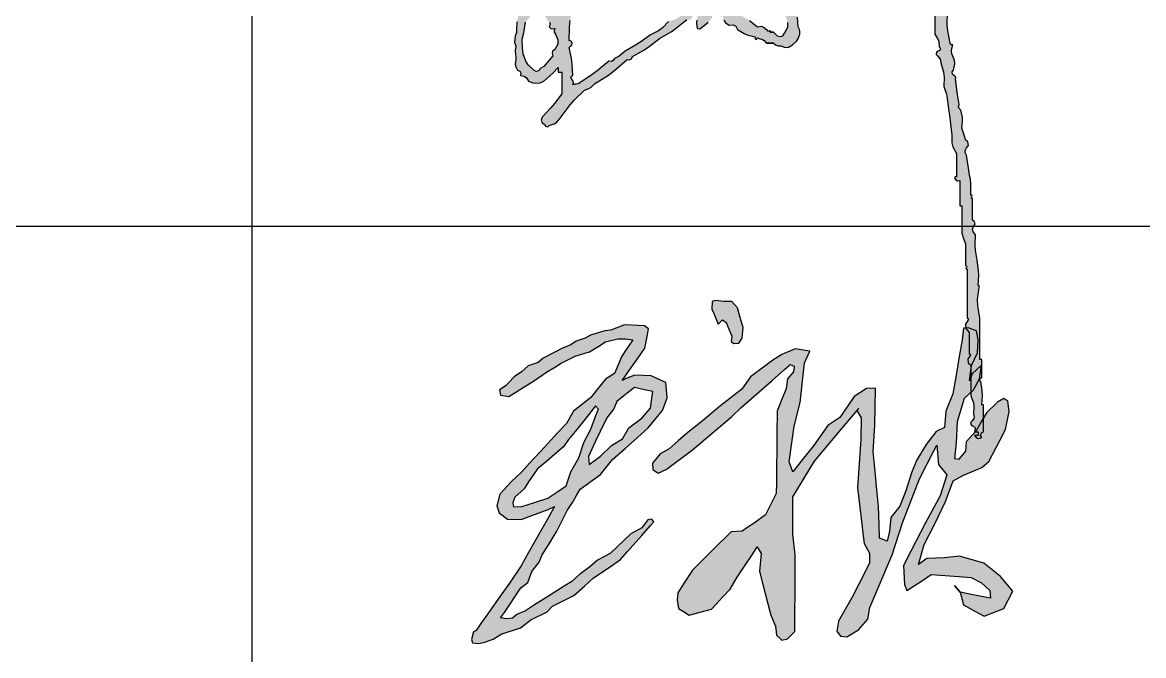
# Model space of a CAD drawing. Extents: x -522490 to 417652, y 450811 to 1108047.
# Drawn here: x 386290 to 387259, y 480196 to 480743 of the extents above; entities that cross this region are included whole.
import ezdxf

# ---------------------------------------------------------------- set-up
doc = ezdxf.new("R2010")
doc.units = 0
doc.header["$LTSCALE"] = 1000
doc.header["$MEASUREMENT"] = 0
doc.layers.add('PUB_TITLE', color=4, linetype='Continuous')

# ---------------------------------------------------------------- blocks, each defined once
blk = doc.blocks.new('A$C3EBB42B8')
h = blk.add_hatch(color=256)
h.paths.add_polyline_path([(868.7, 865.5), (870.3, 835.9), (895.2, 817.2), (934.2, 835.9), (1060.2, 929.7), (1143, 1000), (1247.6, 1088.9), (1293.4, 1133.7), (1442.3, 1263.3), (1502.1, 1315.3), (1524, 1334.3), (1529.2, 1338.8), (1548.6, 1330.9), (1544.4, 1304.7), (1515.4, 1270.2), (1509.9, 1223.3), (1489.2, 1172.3), (1466, 1115), (1465, 1006.4), (1464.4, 942.1), (1463.3, 830.9), (1462.7, 770.2), (1461.5, 719.7), (1445.8, 688.5), (1410.7, 618.3), (1355.4, 577.3), (1325.9, 558.2), (1297.8, 540), (1245.9, 535.6), (1160.4, 453.7), (1098.9, 391.1), (1060.4, 352), (1020.1, 290.8), (990.2, 243.1), (986.1, 210.5), (992.9, 168.4), (1017.4, 153.4), (1044.8, 136.7), (1097.6, 150.7), (1151, 164.8), (1205.1, 224.1), (1240.4, 260.8), (1274.4, 317.9), (1307, 366.8), (1349.2, 430.6), (1371, 464.6), (1390, 432), (1381.8, 346.4), (1399.5, 277.1), (1419.9, 197.2), (1435.6, 135.6), (1458, 82.8), (1463.4, 40.6), (1489.3, 16.2), (1516.5, 23), (1550.5, 58.3), (1552.5, 336.1), (1553.2, 425.2), (1541.7, 525.2), (1541.7, 651.3), (1541.7, 703.5), (1646.1, 875.2), (1778.8, 1033.9), (1840.4, 1107.6), (1857.7, 1128.3), (1849.1, 1118), (1870.1, 1083.9), (1868, 979.6), (1857.1, 816.5), (1852.5, 747.4), (1868, 614.4), (1877.8, 530), (1883.5, 480.5), (1909.3, 433.9), (1909.3, 386.1), (1859.3, 288.3), (1825.6, 222.5), (1787.5, 155.7), (1761.4, 107.8), (1752.7, 60), (1770.1, 36.1), (1800.5, 31.8), (1857.1, 66.5), (1900.6, 116.5), (1911.5, 173.1), (2017.7, 426.7), (2067, 580.1), (2149.3, 791.1), (2217.8, 925.3), (2231.8, 952.6), (2239.8, 859.6), (2280.9, 810.2), (2248, 708.9), (2179.5, 582.9), (2108.2, 443.1), (2073.1, 374.4), (2078, 284.2), (2089, 254.1), (2163, 303.4), (2204.8, 331.2), (2338.5, 321.9), (2396.7, 317.8), (2446.3, 291.1), (2486.3, 254.2), (2489.4, 217.3), (2412.4, 232.7), (2343.8, 246.4), (2317, 278.8), (2343.8, 246.4), (2360.1, 186.5), (2415.5, 155.8), (2459.4, 131.4), (2554, 168.1), (2597.1, 251.1), (2538.6, 321.9), (2458.6, 386.5), (2341.6, 420.3), (2267.7, 411.1), (2184.6, 408), (2144.6, 380.3), (2172.3, 475.7), (2221.2, 571.9), (2273.9, 681.7), (2310.1, 781), (2360.1, 808.3), (2449, 845.8), (2481.3, 874.7), (2534.1, 975), (2561.6, 1027.4), (2580, 1114.5), (2573.2, 1163.8), (2554.5, 1175.7), (2523.9, 1158.7), (2471.1, 1107.7), (2445.6, 1063.5), (2421, 1020.9), (2372.4, 968.2), (2370.7, 924), (2336.7, 883.2), (2318, 886.6), (2326.5, 963.1), (2331.6, 1065.2), (2354.6, 1141.4), (2365.5, 1177.6), (2408.1, 1217.7), (2436.7, 1271.2), (2446.3, 1336.1), (2402.3, 1294.1), (2389, 1261.6), (2398.5, 1334.2), (2427.2, 1395.3), (2431, 1458.3), (2423.4, 1500.3), (2383.2, 1515.5), (2360.3, 1513.6), (2354.6, 1458.3), (2339.3, 1378.1), (2324, 1278.8), (2308.7, 1198.6), (2276.3, 1114.7), (2268.6, 1036.4), (2228.5, 1017.3), (2180.7, 956.2), (2134.9, 877.9), (2110.1, 818.7), (2084.3, 733.1), (2054.3, 660.2), (2011.4, 604.5), (2005, 540.2), (1994.3, 490.9), (1957.8, 505.9), (1955.7, 572.3), (1952.9, 658), (1944.9, 737.3), (1937.7, 809.7), (1926.4, 922.4), (1934.2, 1048.1), (1936.4, 1133.8), (1938.7, 1226.2), (1895.6, 1223.8), (1835.6, 1185.3), (1766.9, 1084.5), (1709, 1046), (1640.4, 949.5), (1593.2, 889.5), (1541.7, 823.9), (1524.6, 872.4), (1548.2, 1043.8), (1576.1, 1157.4), (1591.1, 1288.1), (1597.9, 1347.9), (1623.3, 1403.9), (1552.5, 1414.6), (1488.1, 1387.2), (1445.2, 1361), (1339.1, 1280.4), (1297.3, 1221.7), (1196.5, 1142.4), (1097.8, 1061), (1037.8, 1013.8), (990.6, 973.1), (947.7, 934.5), (904.8, 910.9)])
h.paths.add_polyline_path([(1154.6, 1642.1), (1153.3, 1605), (1163.2, 1581.5), (1173.5, 1557.1), (1183.7, 1533), (1204.1, 1553.1), (1221.4, 1540.7), (1231.3, 1517.2), (1248.9, 1475.4), (1246.1, 1450.4), (1258.5, 1440.5), (1282, 1441.8), (1298.1, 1465.3), (1303.1, 1517.2), (1289.4, 1565.4), (1276.3, 1611.9), (1248.6, 1642.1), (1210.2, 1642.1), (1169.4, 1647.1)])
h.paths.add_polyline_path([(134.1, 1217.8), (138.3, 1192.3), (178.7, 1186), (212.7, 1207.2), (248.3, 1229.4), (296.8, 1259.7), (359.4, 1302.8), (401.9, 1328.3), (429.6, 1345.3), (467.8, 1364.4), (497.6, 1379.3), (538, 1392), (565.5, 1400.7), (610.3, 1428.1), (642.2, 1447.7), (701.7, 1462.1), (737.8, 1462.1), (774, 1457.9), (756.9, 1432.4), (739.3, 1405.9), (719.7, 1376.5), (708.1, 1349.5), (685.1, 1296.2), (642.2, 1268.8), (601.8, 1217.8), (571.9, 1180.2), (533.7, 1149.9), (489.6, 1114.8), (455.1, 1056.4), (412.6, 1011.8), (365.8, 960.8), (330.6, 922.4), (278.7, 865.8), (239.1, 822.6), (189.4, 776), (136.2, 716.5), (121.3, 661.3), (132, 627.3), (172.3, 597.5), (238.2, 595.4), (289.3, 614.5), (368, 644), (397.7, 657), (355.7, 581.9), (332.9, 541), (307.5, 495.6), (272.7, 437.3), (237.9, 373.1), (181.3, 290.1), (137, 226.9), (107.4, 184.7), (81.8, 148.1), (44.9, 95.5), (22.4, 63.4), (8.8, 56.9), (0, 19.6), (5.2, 4.1), (31, 0), (58.8, 5.2), (103.6, 21.6), (141.3, 45), (234.5, 76.1), (283.7, 114), (362.2, 151.8), (388.1, 178.9), (442.3, 206), (491.4, 230.5), (541.7, 275.7), (585.6, 315.1), (664.4, 368.6), (715.2, 403.1), (747.1, 439.6), (817.6, 519.4), (859.2, 566.6), (874.1, 583.5), (865.7, 597.1), (845.6, 593.9), (817.6, 555.4), (764.6, 526.6), (701, 465.6), (665.6, 431.6), (603.6, 400.2), (565.1, 366.9), (518.9, 332.3), (481.7, 297.7), (444.5, 275.9), (403.6, 249.7), (361.6, 222.8), (302.3, 185.5), (259.3, 157.6), (218, 140.1), (196.5, 122.6), (165.4, 118.7), (139.1, 124.2), (158.3, 149.7), (237.2, 267.2), (270.1, 292.9), (288.7, 345.8), (324.4, 390), (338.7, 425.7), (357.3, 455.7), (374.8, 484.1), (391.4, 510.9), (408.7, 538.8), (441.8, 604), (459.4, 638.7), (483.5, 677.3), (503.7, 711.4), (521.1, 740.6), (619.4, 811.1), (676.7, 882.8), (738.9, 938.5), (779.4, 974.9), (813.9, 1005.8), (847.5, 1035.9), (891.8, 1089.8), (916, 1119.1), (938.1, 1178.9), (934.9, 1218.7), (932.2, 1252.7), (906.2, 1264.9), (862.4, 1285.5), (823.3, 1287.2), (783.7, 1288.9), (745.3, 1274.5), (723, 1263.3), (767.6, 1326.6), (798.8, 1370.9), (831.3, 1417.2), (843.6, 1481.5), (849.3, 1511.2), (829.6, 1525.2), (800, 1526.6), (734.1, 1529.7), (668.9, 1504.1), (639.3, 1501.2), (570.3, 1480.1), (544.9, 1466), (501.2, 1452), (475.8, 1433.6), (439.2, 1419.6), (343.4, 1370.5), (319, 1349.4), (271.3, 1332.7), (239.1, 1303.9), (203.6, 1280.6), (179.1, 1252.9), (166.4, 1238.4)])
h.paths.add_polyline_path([(754.9, 1207.9), (696.3, 1161.7), (682.1, 1126.2), (648.4, 1083.6), (616.4, 1018), (593.3, 968.3), (561.4, 897.3), (564.9, 860), (618.2, 899.1), (671.5, 950.5), (724.8, 982.5), (754.9, 1035.7), (817.1, 1081.9), (858, 1129.8), (866.8, 1188.3), (870.4, 1209.6), (829.5, 1218.5), (782.1, 1228.8)], flags=16)
h.paths.add_polyline_path([(595.1, 1140.4), (545.4, 1076.5), (504.5, 1026.8), (465.1, 978.9), (440.6, 943.4), (398, 907.9), (360.7, 876), (316.2, 837.9), (273.6, 776.6), (252.3, 742.9), (207.9, 702.1), (197.3, 677.2), (200.8, 655.9), (241.7, 657.7), (302.1, 677.2), (365.7, 697.8), (413.9, 730.5), (454, 757.5), (476.1, 824.5), (515.2, 892), (538.3, 964.7), (572, 1028.6), (596.9, 1094.3), (608.4, 1124.8)], flags=16)
for points in [[(1154.6, 1642.1), (1153.3, 1605), (1163.2, 1581.5), (1173.5, 1557.1), (1183.7, 1533), (1204.1, 1553.1), (1221.4, 1540.7), (1231.3, 1517.2), (1248.9, 1475.4), (1246.1, 1450.4), (1258.5, 1440.5), (1282, 1441.8), (1298.1, 1465.3), (1303.1, 1517.2), (1289.4, 1565.4), (1276.3, 1611.9), (1248.6, 1642.1), (1210.2, 1642.1), (1169.4, 1647.1), (1154.6, 1642.1)], [(134.1, 1217.8), (138.3, 1192.3), (178.7, 1186), (212.7, 1207.2), (248.3, 1229.4), (296.8, 1259.7), (359.4, 1302.8), (401.9, 1328.3), (429.6, 1345.3), (467.8, 1364.4), (497.6, 1379.3), (538, 1392), (565.5, 1400.7), (610.3, 1428.1), (642.2, 1447.7), (701.7, 1462.1), (737.8, 1462.1), (774, 1457.9), (756.9, 1432.4), (739.3, 1405.9), (719.7, 1376.5), (708.1, 1349.5), (685.1, 1296.2), (642.2, 1268.8), (601.8, 1217.8), (571.9, 1180.2), (533.7, 1149.9), (489.6, 1114.8), (455.1, 1056.4), (412.6, 1011.8), (365.8, 960.8), (330.6, 922.4), (278.7, 865.8), (239.1, 822.6), (189.4, 776), (136.2, 716.5), (121.3, 661.3), (132, 627.3), (172.3, 597.5), (238.2, 595.4), (289.3, 614.5), (368, 644), (397.7, 657), (355.7, 581.9), (332.9, 541), (307.5, 495.6), (272.7, 437.3), (237.9, 373.1), (181.3, 290.1), (137, 226.9), (107.4, 184.7), (81.8, 148.1), (44.9, 95.5), (22.4, 63.4), (8.8, 56.9), (0, 19.6), (5.2, 4.1), (31, 0), (58.8, 5.2), (103.6, 21.6), (141.3, 45), (234.5, 76.1), (283.7, 114), (362.2, 151.8), (388.1, 178.9), (442.3, 206), (491.4, 230.5), (541.7, 275.7), (585.6, 315.1), (664.4, 368.6), (715.2, 403.1), (747.1, 439.6), (817.6, 519.4), (859.2, 566.6), (874.1, 583.5), (865.7, 597.1), (845.6, 593.9), (817.6, 555.4), (764.6, 526.6), (701, 465.6), (665.6, 431.6), (603.6, 400.2), (565.1, 366.9), (518.9, 332.3), (481.7, 297.7), (444.5, 275.9), (403.6, 249.7), (361.6, 222.8), (302.3, 185.5), (259.3, 157.6), (218, 140.1), (196.5, 122.6), (165.4, 118.7), (139.1, 124.2), (158.3, 149.7), (237.2, 267.2), (270.1, 292.9), (288.7, 345.8), (324.4, 390), (338.7, 425.7), (357.3, 455.7), (374.8, 484.1), (391.4, 510.9), (408.7, 538.8), (441.8, 604), (459.4, 638.7), (483.5, 677.3), (503.7, 711.4), (521.1, 740.6), (619.4, 811.1), (676.7, 882.8), (738.9, 938.5), (779.4, 974.9), (813.9, 1005.8), (847.5, 1035.9), (891.8, 1089.8), (916, 1119.1), (938.1, 1178.9), (934.9, 1218.7), (932.2, 1252.7), (906.2, 1264.9), (862.4, 1285.5), (823.3, 1287.2), (783.7, 1288.9), (745.3, 1274.5), (723, 1263.3), (767.6, 1326.6), (798.8, 1370.9), (831.3, 1417.2), (843.6, 1481.5), (849.3, 1511.2), (829.6, 1525.2), (800, 1526.6), (734.1, 1529.7), (668.9, 1504.1), (639.3, 1501.2), (570.3, 1480.1), (544.9, 1466), (501.2, 1452), (475.8, 1433.6), (439.2, 1419.6), (343.4, 1370.5), (319, 1349.4), (271.3, 1332.7), (239.1, 1303.9), (203.6, 1280.6), (179.1, 1252.9), (166.4, 1238.4), (134.1, 1217.8)], [(868.7, 865.5), (870.3, 835.9), (895.2, 817.2), (934.2, 835.9), (1060.2, 929.7), (1143, 1000), (1247.6, 1088.9), (1293.4, 1133.7), (1442.3, 1263.3), (1502.1, 1315.3), (1524, 1334.3), (1529.2, 1338.8), (1548.6, 1330.9), (1544.4, 1304.7), (1515.4, 1270.2), (1509.9, 1223.3), (1489.2, 1172.3), (1466, 1115), (1465, 1006.4), (1464.4, 942.1), (1463.3, 830.9), (1462.7, 770.2), (1461.5, 719.7), (1445.8, 688.5), (1410.7, 618.3), (1355.4, 577.3), (1325.9, 558.2), (1297.8, 540), (1245.9, 535.6), (1160.4, 453.7), (1098.9, 391.1), (1060.4, 352), (1020.1, 290.8), (990.2, 243.1), (986.1, 210.5), (992.9, 168.4), (1017.4, 153.4), (1044.8, 136.7), (1097.6, 150.7), (1151, 164.8), (1205.1, 224.1), (1240.4, 260.8), (1274.4, 317.9), (1307, 366.8), (1349.2, 430.6), (1371, 464.6), (1390, 432), (1381.8, 346.4), (1399.5, 277.1), (1419.9, 197.2), (1435.6, 135.6), (1458, 82.8), (1463.4, 40.6), (1489.3, 16.2), (1516.5, 23), (1550.5, 58.3), (1552.5, 336.1), (1553.2, 425.2), (1541.7, 525.2), (1541.7, 651.3), (1541.7, 703.5), (1646.1, 875.2), (1778.8, 1033.9), (1840.4, 1107.6), (1857.7, 1128.3), (1849.1, 1118), (1870.1, 1083.9), (1868, 979.6), (1857.1, 816.5), (1852.5, 747.4), (1868, 614.4), (1877.8, 530), (1883.5, 480.5), (1909.3, 433.9), (1909.3, 386.1), (1859.3, 288.3), (1825.6, 222.5), (1787.5, 155.7), (1761.4, 107.8), (1752.7, 60), (1770.1, 36.1), (1800.5, 31.8), (1857.1, 66.5), (1900.6, 116.5), (1911.5, 173.1), (2017.7, 426.7), (2067, 580.1), (2149.3, 791.1), (2217.8, 925.3), (2231.8, 952.6), (2239.8, 859.6), (2280.9, 810.2), (2248, 708.9), (2179.5, 582.9), (2108.2, 443.1), (2073.1, 374.4), (2078, 284.2), (2089, 254.1), (2163, 303.4), (2204.8, 331.2), (2338.5, 321.9), (2396.7, 317.8), (2446.3, 291.1), (2486.3, 254.2), (2489.4, 217.3), (2412.4, 232.7), (2343.8, 246.4), (2317, 278.8), (2343.8, 246.4), (2360.1, 186.5), (2415.5, 155.8), (2459.4, 131.4), (2554, 168.1), (2597.1, 251.1), (2538.6, 321.9), (2458.6, 386.5), (2341.6, 420.3), (2267.7, 411.1), (2184.6, 408), (2144.6, 380.3), (2172.3, 475.7), (2221.2, 571.9), (2273.9, 681.7), (2310.1, 781), (2360.1, 808.3), (2449, 845.8), (2481.3, 874.7), (2534.1, 975), (2561.6, 1027.4), (2580, 1114.5), (2573.2, 1163.8), (2554.5, 1175.7), (2523.9, 1158.7), (2471.1, 1107.7), (2445.6, 1063.5), (2421, 1020.9), (2372.4, 968.2), (2370.7, 924), (2336.7, 883.2), (2318, 886.6), (2326.5, 963.1), (2331.6, 1065.2), (2354.6, 1141.4), (2365.5, 1177.6), (2408.1, 1217.7), (2436.7, 1271.2), (2446.3, 1336.1), (2402.3, 1294.1), (2389, 1261.6), (2398.5, 1334.2), (2427.2, 1395.3), (2431, 1458.3), (2423.4, 1500.3), (2383.2, 1515.5), (2360.3, 1513.6), (2354.6, 1458.3), (2339.3, 1378.1), (2324, 1278.8), (2308.7, 1198.6), (2276.3, 1114.7), (2268.6, 1036.4), (2228.5, 1017.3), (2180.7, 956.2), (2134.9, 877.9), (2110.1, 818.7), (2084.3, 733.1), (2054.3, 660.2), (2011.4, 604.5), (2005, 540.2), (1994.3, 490.9), (1957.8, 505.9), (1955.7, 572.3), (1952.9, 658), (1944.9, 737.3), (1937.7, 809.7), (1926.4, 922.4), (1934.2, 1048.1), (1936.4, 1133.8), (1938.7, 1226.2), (1895.6, 1223.8), (1835.6, 1185.3), (1766.9, 1084.5), (1709, 1046), (1640.4, 949.5), (1593.2, 889.5), (1541.7, 823.9), (1541.7, 823.9), (1524.6, 872.4), (1548.2, 1043.8), (1576.1, 1157.4), (1591.1, 1288.1), (1597.9, 1347.9), (1623.3, 1403.9), (1552.5, 1414.6), (1488.1, 1387.2), (1445.2, 1361), (1339.1, 1280.4), (1297.3, 1221.7), (1196.5, 1142.4), (1097.8, 1061), (1037.8, 1013.8), (990.6, 973.1), (947.7, 934.5), (904.8, 910.9), (868.7, 865.5), (868.7, 865.5)], [(754.9, 1207.9), (696.3, 1161.7), (682.1, 1126.2), (648.4, 1083.6), (616.4, 1018), (593.3, 968.3), (561.4, 897.3), (564.9, 860), (618.2, 899.1), (671.5, 950.5), (724.8, 982.5), (754.9, 1035.7), (817.1, 1081.9), (858, 1129.8), (866.8, 1188.3), (870.4, 1209.6), (829.5, 1218.5), (782.1, 1228.8), (754.9, 1207.9)], [(595.1, 1140.4), (545.4, 1076.5), (504.5, 1026.8), (465.1, 978.9), (440.6, 943.4), (398, 907.9), (360.7, 876), (316.2, 837.9), (273.6, 776.6), (252.3, 742.9), (207.9, 702.1), (197.3, 677.2), (200.8, 655.9), (241.7, 657.7), (302.1, 677.2), (365.7, 697.8), (413.9, 730.5), (454, 757.5), (476.1, 824.5), (515.2, 892), (538.3, 964.7), (572, 1028.6), (596.9, 1094.3), (608.4, 1124.8), (595.1, 1140.4)]]:
    blk.add_lwpolyline(points)
blk = doc.blocks.new('wsp')
h = blk.add_hatch(color=247)
h.paths.add_polyline_path([(-59085.1, 83736.8), (-59090, 83741.1), (-59094.3, 83742.4), (-59100.8, 83741.5), (-59111.6, 83748), (-59117.2, 83750.8), (-59128.9, 83755.6), (-59140.2, 83755.6), (-59145.8, 83755.3), (-59157, 83754), (-59172.2, 83746.4), (-59180.8, 83743.8), (-59197.7, 83741.5), (-59204.5, 83736.7), (-59207.6, 83733.2), (-59211.7, 83725.9), (-59212.9, 83723.3), (-59211.3, 83720.2), (-59208.6, 83719.6), (-59202.9, 83715.5), (-59198.1, 83714.7), (-59191.4, 83716.5), (-59190, 83719.3), (-59188.2, 83720.6), (-59185.2, 83721.2), (-59173.5, 83729.5), (-59166.4, 83732.5), (-59152.3, 83735.3), (-59140.5, 83735.3), (-59134.5, 83735.3), (-59122.6, 83735.3), (-59122.3, 83732.5), (-59118.8, 83730.7), (-59116.4, 83732.1), (-59108.6, 83725.6), (-59104.8, 83722.1), (-59097.6, 83714.9), (-59096.1, 83713.7), (-59093.4, 83714.6), (-59093, 83716.5), (-59089.8, 83714.1), (-59088.7, 83710.9), (-59089.8, 83707.1), (-59087, 83703.6), (-59083.2, 83702.5), (-59078.9, 83704), (-59076.9, 83699.4), (-59075.6, 83697.1), (-59072.6, 83693.1), (-59062.7, 83677.5), (-59058.3, 83669.3), (-59050.8, 83652.4), (-59044.7, 83636.1), (-59042.4, 83627.5), (-59039.8, 83610.2), (-59042.4, 83607.5), (-59041.6, 83602.7), (-59038.3, 83600.9), (-59038.3, 83587.1), (-59038.3, 83580.2), (-59038.3, 83566.5), (-59042.6, 83566.5), (-59044.8, 83566.5), (-59049.2, 83566.5), (-59056.1, 83574.6), (-59060.4, 83578.2), (-59069.5, 83583.7), (-59074, 83587.1), (-59080, 83586.5), (-59088.3, 83583.5), (-59093.7, 83581.9), (-59099.9, 83578.9), (-59103.6, 83574.7), (-59105.5, 83571.2), (-59110, 83566.1), (-59112.2, 83563.7), (-59114.1, 83558.1), (-59116.2, 83550), (-59117, 83536.4), (-59117, 83531.6), (-59118.9, 83525.4), (-59120, 83515), (-59118.1, 83508.3), (-59118.9, 83500.5), (-59118.6, 83493.3), (-59118.1, 83489.8), (-59118.1, 83487.1), (-59118, 83485.2), (-59119, 83477.7), (-59118.3, 83473.2), (-59114.8, 83466.5), (-59111.1, 83464.6), (-59109.4, 83461.2), (-59110.1, 83457.1), (-59103.4, 83456.2), (-59099.5, 83453.6), (-59096.1, 83447.7), (-59088.5, 83444.6), (-59083.9, 83443.9), (-59075.8, 83444.6), (-59069.5, 83447.7), (-59059.2, 83456.8), (-59054.2, 83461.5), (-59044.5, 83471.2), (-59044.5, 83468), (-59044.5, 83466.5), (-59044.5, 83463.3), (-59042, 83463.3), (-59040.8, 83463.3), (-59038.3, 83463.3), (-59038.3, 83448.3), (-59038.3, 83440.8), (-59038.3, 83425.8), (-59051.2, 83409), (-59058.2, 83400.8), (-59072.6, 83385.2), (-59073.9, 83380), (-59072.3, 83375.7), (-59067.9, 83372.7), (-59066.7, 83369.8), (-59062.4, 83368.9), (-59060.1, 83371.1), (-59051.5, 83373.7), (-59047, 83376.6), (-59041.4, 83383.6), (-59026, 83404.2), (-59017.5, 83414), (-58999.2, 83432.1), (-58991.5, 83434.7), (-58987.6, 83437.1), (-58982, 83443), (-58958.1, 83457.8), (-58946.6, 83466.4), (-58925.7, 83485.2), (-58921.6, 83484.5), (-58918.3, 83486.2), (-58916.4, 83489.9), (-58896.9, 83501.2), (-58887.4, 83507.5), (-58869.5, 83521.2), (-58849.8, 83532.9), (-58840.3, 83539.5), (-58822.6, 83554), (-58818.5, 83553.3), (-58815.1, 83554.9), (-58813.2, 83558.7), (-58810.1, 83560.9), (-58807.5, 83561.3), (-58803.8, 83560.2), (-58805.3, 83552.8), (-58805.6, 83549), (-58805.4, 83541.5), (-58804, 83538.6), (-58800, 83537.9), (-58797.6, 83539.9), (-58789.5, 83546.1), (-58785.7, 83549.6), (-58778.8, 83557.1), (-58778.8, 83560.2), (-58769.5, 83560.2), (-58769.3, 83561.6), (-58767.6, 83562.5), (-58766.3, 83561.8), (-58764.7, 83559.8), (-58762.5, 83559.2), (-58760.1, 83560.2), (-58758.8, 83552.7), (-58755.8, 83548.4), (-58749.2, 83544.6), (-58742.7, 83545.1), (-58738, 83542.5), (-58735.1, 83536.8), (-58723.5, 83530), (-58716.9, 83527.3), (-58703.8, 83524.3), (-58704.9, 83522.6), (-58704.1, 83520.3), (-58702.3, 83519.6), (-58701.8, 83521.5), (-58699.1, 83522.4), (-58697.6, 83521.2), (-58691.8, 83519.8), (-58688.8, 83517.9), (-58685.1, 83513.3), (-58682, 83513.3), (-58672.6, 83513.3), (-58668.4, 83510), (-58665.4, 83508.9), (-58660.1, 83508.7), (-58652.5, 83505.7), (-58646.8, 83506.1), (-58639.8, 83510.2), (-58633.2, 83516.4), (-58630.4, 83520.5), (-58627.3, 83529), (-58627.4, 83534.1), (-58628.1, 83536.8), (-58630.4, 83541.5), (-58631.5, 83558), (-58633.2, 83566.3), (-58638.2, 83582.1), (-58641, 83590.5), (-58641.7, 83595.2), (-58641.3, 83604), (-58649.8, 83615.7), (-58652.4, 83623.9), (-58652.3, 83638.4), (-58651, 83639.9), (-58651.9, 83642.6), (-58653.8, 83643.1), (-58661.6, 83657.5), (-58664.2, 83665.8), (-58666.3, 83682.1), (-58669.7, 83683.9), (-58670.5, 83688.7), (-58667.9, 83691.5), (-58670.7, 83698.2), (-58672.6, 83701.5), (-58677.3, 83707.1), (-58676.4, 83715.8), (-58674.6, 83720.4), (-58669.5, 83727.4), (-58658.3, 83741.8), (-58650.9, 83748.2), (-58635.1, 83757.1), (-58635.1, 83759.6), (-58635.1, 83760.9), (-58635.1, 83763.4), (-58630.7, 83763.4), (-58628.5, 83763.4), (-58624.1, 83763.4), (-58621.6, 83760.9), (-58620.4, 83759.6), (-58617.9, 83757.1), (-58615.3, 83754.3), (-58616.1, 83749.6), (-58619.4, 83747.8), (-58619.4, 83731.5), (-58619.4, 83723.4), (-58619.4, 83707.1), (-58624.2, 83703.1), (-58624.9, 83696.4), (-58621, 83691.5), (-58620.4, 83681.3), (-58621.5, 83675.8), (-58625.7, 83666.5), (-58624.5, 83649.5), (-58623.2, 83640.9), (-58619.4, 83624.3), (-58613.9, 83619.8), (-58611.5, 83616.7), (-58608.5, 83610.2), (-58593.9, 83596.1), (-58584.9, 83590.1), (-58566.3, 83582.1), (-58553.8, 83582.1), (-58547.6, 83582.1), (-58535.1, 83582.1), (-58530.5, 83587), (-58526.2, 83588.7), (-58519.4, 83588.4), (-58511.8, 83595.1), (-58508.3, 83598.9), (-58502.2, 83607.1), (-58503.1, 83623.4), (-58504.1, 83631.6), (-58506.9, 83647.7), (-58511.7, 83649), (-58514.4, 83652.3), (-58514.7, 83657.1), (-58521, 83675.9), (-58524.1, 83685.2), (-58530.4, 83704), (-58530.9, 83709.1), (-58531.5, 83711.7), (-58533.5, 83716.5), (-58544.4, 83752.2), (-58548.8, 83770.4), (-58555.4, 83807.1), (-58561.1, 83830.9), (-58563.9, 83842.7), (-58569.4, 83866.5), (-58569.4, 83881.5), (-58569.4, 83889), (-58569.4, 83904), (-58567.2, 83904.1), (-58565.5, 83906.6), (-58566.3, 83908.7), (-58557.6, 83917.1), (-58552.3, 83920.8), (-58541.3, 83925.9), (-58528.8, 83925.9), (-58522.6, 83925.9), (-58510.1, 83925.9), (-58500.6, 83929.5), (-58495.2, 83930.5), (-58485.1, 83930.6), (-58475, 83930.1), (-58469.9, 83929.5), (-58460, 83927.5), (-58458.1, 83925.8), (-58454.7, 83926.6), (-58453.8, 83929), (-58432.3, 83926), (-58421.6, 83923.8), (-58400.7, 83918.1), (-58398.7, 83915.6), (-58398.3, 83913.4), (-58399.1, 83910.3), (-58393.8, 83901.9), (-58392.1, 83896.7), (-58391.3, 83886.8), (-58393.2, 83877.5), (-58394.1, 83872.8), (-58396, 83863.4), (-58396.2, 83860.1), (-58397.5, 83857.1), (-58401.3, 83855.8), (-58402.8, 83851.1), (-58400.7, 83847.8), (-58410.3, 83839.2), (-58414.6, 83834), (-58421, 83822.8), (-58424.7, 83820.9), (-58426.4, 83817.5), (-58425.7, 83813.4), (-58429.5, 83811.8), (-58431.4, 83810.8), (-58435, 83808.7), (-58440.1, 83807.5), (-58443.7, 83808.4), (-58447.5, 83811.8), (-58450, 83815.9), (-58453.9, 83817.6), (-58458.5, 83816.5), (-58461, 83814), (-58462.2, 83812.8), (-58464.7, 83810.3), (-58467.3, 83801.8), (-58466.5, 83795.8), (-58461.6, 83788.4), (-58460.8, 83782.2), (-58461.2, 83778.7), (-58463.2, 83772.8), (-58468.7, 83769), (-58471.2, 83766.2), (-58474.1, 83760.3), (-58475.3, 83757.7), (-58473.7, 83754.6), (-58471, 83754), (-58465.8, 83749.5), (-58459.8, 83748.9), (-58453.8, 83752.4), (-58451.5, 83754.7), (-58447.2, 83753.8), (-58446, 83750.9), (-58440, 83742.3), (-58438.1, 83736.4), (-58438.2, 83725.9), (-58434.8, 83723.7), (-58433.3, 83721.8), (-58431.9, 83718.1), (-58431.3, 83712.4), (-58431, 83709.6), (-58430.4, 83704), (-58426.6, 83698.9), (-58425.7, 83694.6), (-58427.2, 83688.4), (-58427.1, 83682), (-58426.5, 83678.7), (-58424.1, 83672.7), (-58422.1, 83666.8), (-58422.5, 83662.5), (-58425.7, 83657.1), (-58428.2, 83657.1), (-58429.4, 83657.1), (-58431.9, 83657.1), (-58444.6, 83637.2), (-58451.9, 83627.7), (-58467.9, 83610.2), (-58481.7, 83599.1), (-58487.8, 83591.6), (-58496, 83575.9), (-58497.5, 83570.5), (-58495, 83565.3), (-58489.7, 83563.4), (-58471.6, 83563.4), (-58462.5, 83563.4), (-58444.4, 83563.4), (-58444.4, 83564.6), (-58444.4, 83565.2), (-58444.4, 83566.5), (-58425.7, 83566.5), (-58416.3, 83566.5), (-58397.5, 83566.5), (-58399, 83564.1), (-58397.2, 83560.5), (-58394.4, 83560.2), (-58394.4, 83547.7), (-58394.4, 83541.5), (-58394.4, 83529), (-58389.3, 83521.2), (-58387.5, 83516.3), (-58386.6, 83507.1), (-58384.5, 83504.7), (-58385.3, 83500.7), (-58388.2, 83499.3), (-58391, 83497.9), (-58391.8, 83493.9), (-58389.7, 83491.5), (-58385.9, 83487.4), (-58384.4, 83484.5), (-58383.5, 83479), (-58378.9, 83463.2), (-58378, 83454.7), (-58378.8, 83438.3), (-58374.2, 83425), (-58372.6, 83418), (-58371, 83404), (-58368.5, 83384), (-58367.2, 83374), (-58364.7, 83354), (-58364.9, 83341.1), (-58363.1, 83334), (-58356.9, 83322.7), (-58356.9, 83306.4), (-58356.9, 83298.3), (-58356.9, 83282.1), (-58358.3, 83282.3), (-58359.4, 83281.7), (-58360, 83280.5), (-58358.1, 83276.8), (-58354.8, 83275.1), (-58350.7, 83275.8), (-58350.7, 83258.3), (-58350.7, 83249.6), (-58350.7, 83232.1), (-58349.4, 83232.1), (-58348.8, 83232.1), (-58347.5, 83232.1), (-58347.5, 83213.3), (-58347.5, 83203.9), (-58347.5, 83185.2), (-58345, 83177.7), (-58343.8, 83173.9), (-58341.3, 83166.4), (-58341.3, 83151.4), (-58341.3, 83143.9), (-58341.3, 83128.9), (-58339.9, 83128.8), (-58339, 83127), (-58339.7, 83125.8), (-58340.4, 83124.6), (-58339.5, 83122.8), (-58338.2, 83122.7), (-58338.2, 83088.9), (-58338.2, 83072), (-58338.2, 83038.3), (-58336.8, 83038.1), (-58335.9, 83036.4), (-58336.6, 83035.2), (-58341, 83027.6), (-58340.5, 83020.2), (-58335, 83013.3), (-58335, 82998.3), (-58335, 82990.8), (-58335, 82975.8), (-58333.6, 82975.6), (-58332.8, 82973.9), (-58333.5, 82972.6), (-58337.4, 82967.7), (-58336.7, 82961.1), (-58331.9, 82957), (-58331.9, 82935.8), (-58331.9, 82925.1), (-58331.9, 82903.9), (-58327.6, 82892), (-58326.6, 82885.3), (-58327.2, 82872.6), (-58326, 82867.6), (-58326.9, 82864), (-58330.3, 82860.1), (-58332.4, 82857.7), (-58331.6, 82853.8), (-58328.8, 82852.3), (-58325.2, 82849.5), (-58324.2, 82845.7), (-58325.7, 82841.4), (-58323.2, 82841.4), (-58321.9, 82841.4), (-58319.4, 82841.4), (-58319.4, 82838.9), (-58319.4, 82837.6), (-58319.4, 82835.1), (-58321.9, 82835.1), (-58323.2, 82835.1), (-58325.7, 82835.1), (-58322.4, 82831.2), (-58317.9, 82830), (-58313.2, 82832), (-58315.3, 82835.3), (-58313.7, 82840), (-58310, 82841.4), (-58310, 82860.1), (-58310, 82869.5), (-58310, 82888.3), (-58311.3, 82888.3), (-58311.9, 82888.3), (-58313.2, 82888.3), (-58311.9, 82904.5), (-58312.2, 82912.8), (-58314.7, 82928.9), (-58316.4, 82930.8), (-58315.6, 82934.2), (-58313.2, 82935.1), (-58313.2, 82947.6), (-58313.2, 82953.9), (-58313.2, 82966.4), (-58314.4, 82966.4), (-58315, 82966.4), (-58316.3, 82966.4), (-58316.3, 82995.2), (-58316.3, 83009.5), (-58316.3, 83038.3), (-58320.1, 83059.2), (-58320.4, 83070.3), (-58317.8, 83091.4), (-58317.1, 83092.6), (-58318, 83094.4), (-58319.4, 83094.5), (-58318.2, 83112), (-58318.5, 83121), (-58321, 83138.3), (-58323.8, 83155.6), (-58324.4, 83164.5), (-58324.1, 83182.1), (-58327.9, 83187.2), (-58328.8, 83191.5), (-58327.2, 83197.7), (-58324.6, 83200.5), (-58325.4, 83205.3), (-58328.8, 83207.1), (-58328.8, 83222.1), (-58328.8, 83229.6), (-58328.8, 83244.6), (-58330.2, 83244.7), (-58331.1, 83246.5), (-58330.3, 83247.7), (-58329.6, 83248.9), (-58330.5, 83250.7), (-58331.9, 83250.8), (-58331.9, 83259.6), (-58331.9, 83263.9), (-58331.9, 83272.7), (-58332.5, 83276.4), (-58332.8, 83278.3), (-58333.5, 83282.1), (-58336, 83297.1), (-58337.2, 83304.6), (-58339.7, 83319.6), (-58341.9, 83324.1), (-58341.9, 83327.6), (-58339.7, 83332.1), (-58336.2, 83336.5), (-58336.9, 83342.5), (-58341.3, 83346.1), (-58343.3, 83354.4), (-58344.6, 83358.5), (-58347.5, 83366.5), (-58346.3, 83378.9), (-58346.6, 83385.4), (-58349.1, 83397.7), (-58352.3, 83400.1), (-58353.3, 83403.3), (-58352.2, 83407.1), (-58354.7, 83424.6), (-58356, 83433.3), (-58358.5, 83450.8), (-58357.9, 83453.3), (-58358.3, 83455.2), (-58360, 83457.1), (-58363.4, 83458.9), (-58364.2, 83463.7), (-58361.6, 83466.5), (-58359.6, 83477.6), (-58360.4, 83484.1), (-58364.7, 83494.6), (-58365.3, 83500.8), (-58365, 83504.2), (-58363.2, 83510.2), (-58366.3, 83510.6), (-58367.8, 83513.3), (-58371.9, 83534.3), (-58372.8, 83545.1), (-58372.5, 83566.5), (-58368.7, 83568.8), (-58367, 83571.4), (-58366.3, 83575.9), (-58340.8, 83579.5), (-58327.9, 83580.8), (-58302.2, 83582.1), (-58299.7, 83584.6), (-58298.5, 83585.9), (-58296, 83588.4), (-58294, 83593.7), (-58294.4, 83597.7), (-58297.5, 83602.4), (-58322.6, 83628.6), (-58335.1, 83641.7), (-58360, 83668.1), (-58361.3, 83671.8), (-58366.2, 83673.5), (-58369.4, 83671.2), (-58371.8, 83667.1), (-58375.7, 83665.4), (-58380.4, 83666.5), (-58374.6, 83663.6), (-58372, 83658.8), (-58372.5, 83652.4), (-58364.4, 83644.3), (-58360.3, 83640.2), (-58352.2, 83632.1), (-58347.8, 83629.1), (-58346.2, 83624.8), (-58347.5, 83619.6), (-58343.5, 83616.4), (-58340.1, 83615.5), (-58335, 83616.5), (-58335.6, 83612.3), (-58334, 83609.1), (-58330.3, 83607.1), (-58333, 83601), (-58335.6, 83598.1), (-58341.3, 83594.6), (-58356.3, 83594.6), (-58363.8, 83594.6), (-58378.8, 83594.6), (-58387.5, 83612.2), (-58390.4, 83622.1), (-58392.9, 83641.5), (-58397.2, 83650), (-58398.2, 83655.4), (-58397.5, 83664.9), (-58395, 83667.4), (-58393.8, 83668.7), (-58391.3, 83671.2), (-58385.8, 83674.3), (-58380.4, 83673.7), (-58375.7, 83669.6), (-58372.5, 83675), (-58372, 83679.3), (-58374.1, 83685.2), (-58376.5, 83696.3), (-58376.1, 83702.7), (-58372.5, 83713.4), (-58368.7, 83716.4), (-58367, 83718.4), (-58364.7, 83722.8), (-58366.5, 83735.1), (-58366.8, 83741.5), (-58366.3, 83754), (-58370.3, 83754.4), (-58373, 83757.8), (-58372.5, 83761.8), (-58375.6, 83766.9), (-58379.2, 83769.1), (-58385, 83769.6), (-58385, 83772.1), (-58385, 83773.4), (-58385, 83775.9), (-58402.5, 83775.9), (-58411.3, 83775.9), (-58428.8, 83775.9), (-58428.6, 83777.3), (-58429.1, 83778.3), (-58430.4, 83779), (-58417.6, 83801.7), (-58410, 83812.5), (-58392.9, 83832.1), (-58383.9, 83842.9), (-58380.5, 83849.8), (-58377.2, 83863.4), (-58373.2, 83881.8), (-58372.5, 83891.5), (-58374.1, 83910.3), (-58373.5, 83915), (-58372.5, 83919.7), (-58376, 83922.6), (-58379, 83923.5), (-58383.5, 83922.8), (-58389.1, 83928.4), (-58391.9, 83931.2), (-58397.5, 83936.8), (-58409.2, 83940.7), (-58415.2, 83942.2), (-58427.2, 83944.7), (-58435.4, 83944.8), (-58439.5, 83945.1), (-58447.5, 83946.2), (-58449.5, 83947.9), (-58452.9, 83947.1), (-58453.8, 83944.7), (-58467.5, 83943.4), (-58474.6, 83943.7), (-58488.2, 83946.2), (-58489.4, 83946.9), (-58491.1, 83946), (-58491.3, 83944.7), (-58507.6, 83944.7), (-58515.7, 83944.7), (-58531.9, 83944.7), (-58538.1, 83940.2), (-58543.4, 83939.3), (-58550.7, 83941.5), (-58557.9, 83937.9), (-58561.7, 83936.3), (-58569.4, 83933.7), (-58571.3, 83930), (-58574.7, 83928.3), (-58578.8, 83929), (-58583.2, 83920.9), (-58584.9, 83916.3), (-58586.6, 83907.2), (-58590.5, 83900.7), (-58590, 83894.1), (-58585.1, 83888.4), (-58586.4, 83872.2), (-58586, 83863.8), (-58583.5, 83847.8), (-58580.6, 83840.7), (-58579.9, 83836.6), (-58580.4, 83829), (-58576.6, 83814), (-58574.8, 83806.5), (-58571, 83791.5), (-58570.4, 83783.9), (-58569.8, 83780.1), (-58567.9, 83772.8), (-58564, 83763.2), (-58562.7, 83758), (-58561.6, 83747.8), (-58556.6, 83727.8), (-58554.1, 83717.8), (-58549.1, 83697.7), (-58543.2, 83676.4), (-58539.1, 83665.8), (-58528.8, 83646.2), (-58526.9, 83642.2), (-58526.6, 83639.6), (-58527.2, 83635.2), (-58522.6, 83626.9), (-58521.4, 83621.3), (-58522.6, 83611.8), (-58525.7, 83608.7), (-58527.2, 83607.1), (-58530.4, 83604), (-58541.9, 83601), (-58548.1, 83600.3), (-58560.1, 83600.9), (-58565.1, 83603.4), (-58567.6, 83604.6), (-58572.6, 83607.1), (-58585.6, 83615.5), (-58591.6, 83621.2), (-58600.7, 83633.7), (-58602.9, 83644.4), (-58604.1, 83649.7), (-58606.9, 83660.2), (-58606.5, 83679.1), (-58605.5, 83688.6), (-58602.3, 83707.1), (-58604, 83709.1), (-58603.1, 83712.5), (-58600.7, 83713.4), (-58600.7, 83735.9), (-58600.7, 83747.1), (-58600.7, 83769.6), (-58603.5, 83769.9), (-58605.2, 83773.5), (-58603.8, 83775.9), (-58608.6, 83778), (-58613.2, 83780.6), (-58623, 83782.6), (-58628.7, 83782.3), (-58638.2, 83779), (-58638.6, 83775), (-58642, 83772.3), (-58646, 83772.8), (-58659.2, 83762.9), (-58665, 83756.1), (-58672.6, 83741.5), (-58677.2, 83738), (-58681, 83737.1), (-58686.6, 83738.4), (-58691.2, 83742.6), (-58693.2, 83745.3), (-58696, 83750.9), (-58697.3, 83752.4), (-58696.4, 83755.1), (-58694.5, 83755.6), (-58696.4, 83759.3), (-58699.7, 83761), (-58703.8, 83760.3), (-58706.9, 83762.5), (-58707.6, 83766.5), (-58705.4, 83769.6), (-58707.8, 83775.1), (-58708.7, 83777.9), (-58710.1, 83783.7), (-58713.8, 83787.4), (-58715.7, 83789.3), (-58719.5, 83793.1), (-58726, 83797.3), (-58730.5, 83798.4), (-58738.2, 83797.8), (-58741.5, 83793.8), (-58742.3, 83790.3), (-58741.3, 83785.3), (-58728.2, 83760), (-58720.3, 83747.9), (-58702.3, 83725.9), (-58703.5, 83719.7), (-58703.8, 83716.5), (-58703.8, 83710.2), (-58718.6, 83695.4), (-58725.3, 83687.1), (-58736.7, 83669.6), (-58742.5, 83662.8), (-58745.1, 83658.9), (-58749.2, 83650.9), (-58761.3, 83634.4), (-58766.7, 83625.5), (-58775.7, 83607.1), (-58779.1, 83603.2), (-58783.4, 83602.2), (-58788.2, 83604), (-58788.2, 83601.5), (-58788.2, 83600.2), (-58788.2, 83597.7), (-58793.2, 83600.7), (-58795.4, 83603.3), (-58797.6, 83608.7), (-58802.5, 83615.5), (-58804.5, 83619.4), (-58807, 83627.4), (-58811.9, 83632), (-58813.7, 83636.3), (-58813.2, 83643.1), (-58820.6, 83647.2), (-58824, 83651.9), (-58825.7, 83660.2), (-58838.5, 83668.3), (-58844.4, 83673.6), (-58853.9, 83685.2), (-58862.1, 83688.2), (-58867.1, 83688.5), (-58875.7, 83686.8), (-58883.2, 83685.6), (-58887.4, 83686), (-58894.5, 83688.4), (-58897.8, 83684.8), (-58899.8, 83683.2), (-58903.9, 83680.6), (-58897.6, 83671.4), (-58892.4, 83667.3), (-58882, 83663.4), (-58876.1, 83655.2), (-58873.5, 83650.7), (-58869.5, 83641.5), (-58863.8, 83637.4), (-58860.5, 83635.7), (-58853.9, 83633.7), (-58849.3, 83632.4), (-58847, 83631.4), (-58842.9, 83629), (-58828, 83616.6), (-58821, 83609.6), (-58808.5, 83594.6), (-58806.7, 83589.3), (-58807.1, 83585.3), (-58810.1, 83580.5), (-58815.7, 83572.5), (-58820, 83568.9), (-58828.9, 83564.9), (-58837.3, 83557.2), (-58842.9, 83554.1), (-58853.9, 83550.9), (-58864.6, 83539.5), (-58871.2, 83534.6), (-58885.1, 83527.4), (-58902.1, 83515.4), (-58910.9, 83509.7), (-58928.9, 83499.3), (-58935.7, 83493.4), (-58939.6, 83490.9), (-58947.6, 83486.8), (-58949.5, 83483), (-58952.9, 83481.4), (-58957, 83482.1), (-58977.5, 83465.5), (-58988.2, 83457.6), (-59010.1, 83443), (-59013.9, 83442.6), (-59015.8, 83442.3), (-59019.5, 83441.5), (-59018.4, 83445.1), (-59018.8, 83447.8), (-59021.1, 83450.8), (-59022.8, 83452.8), (-59021.9, 83456.2), (-59019.5, 83457.1), (-59020.3, 83476.6), (-59021.5, 83486.5), (-59025.8, 83505.5), (-59023.9, 83507.4), (-59022.9, 83508.3), (-59021.1, 83510.2), (-59020.7, 83513.9), (-59022.4, 83516.6), (-59025.8, 83518), (-59025.3, 83540.7), (-59024.1, 83552.1), (-59019.5, 83574.3), (-59021.4, 83591.2), (-59022.3, 83599.6), (-59024.2, 83616.5), (-59026, 83627.8), (-59026.9, 83633.4), (-59028.9, 83644.6), (-59031.4, 83645.9), (-59032.6, 83646.5), (-59035.1, 83647.7), (-59035.2, 83655.3), (-59035.5, 83659.1), (-59036.7, 83666.5), (-59048.4, 83687.9), (-59054.3, 83698.5), (-59066.4, 83719.6), (-59069, 83721.8), (-59070.8, 83722.5), (-59074.2, 83722.8), (-59079.1, 83728), (-59081.3, 83730.8)])
h.paths.add_polyline_path([(-59078.3, 83566.2), (-59076.4, 83565.2), (-59072.6, 83563.4), (-59067.8, 83560.2), (-59065.6, 83557.7), (-59063.3, 83552.4), (-59059.7, 83549.6), (-59058.6, 83545.8), (-59060.1, 83541.5), (-59057.3, 83538.8), (-59054.7, 83537.9), (-59050.8, 83538.4), (-59051.9, 83534.7), (-59051.4, 83532.1), (-59049.2, 83529), (-59045.1, 83519.2), (-59045.5, 83511.7), (-59050.8, 83502.4), (-59054.3, 83499.6), (-59055.4, 83495.8), (-59053.9, 83491.5), (-59060.1, 83483.9), (-59063.2, 83480.2), (-59069.5, 83472.7), (-59075.8, 83469.6), (-59078.1, 83465.7), (-59082.7, 83464.3), (-59086.7, 83466.5), (-59096.5, 83475.7), (-59100.7, 83481.9), (-59105.5, 83494.6), (-59106.2, 83504.7), (-59106.8, 83520), (-59104, 83530.9), (-59101.3, 83549.5), (-59094.7, 83556.6), (-59090.9, 83564.8), (-59082.3, 83568.2)], flags=16)
h.paths.add_polyline_path([(-58763.2, 83597.7), (-58760.1, 83597.7), (-58760.8, 83598.9), (-58759.9, 83600.7), (-58758.5, 83600.9), (-58742.3, 83617.1), (-58734.2, 83625.2), (-58717.9, 83641.5), (-58709.3, 83657.3), (-58704.2, 83665), (-58692.9, 83679), (-58689.8, 83679), (-58688.2, 83679), (-58685.1, 83679), (-58680.5, 83663.1), (-58678.9, 83654.8), (-58677.3, 83638.4), (-58672.7, 83630), (-58670.8, 83625.5), (-58667.9, 83616.5), (-58666.9, 83608.6), (-58665.6, 83604.6), (-58661.6, 83597.7), (-58657.9, 83582.7), (-58656, 83575.2), (-58652.3, 83560.2), (-58647.8, 83549.2), (-58648.3, 83541.1), (-58653.8, 83530.5), (-58656.9, 83526.1), (-58661.1, 83524.5), (-58666.3, 83525.8), (-58668.8, 83528.3), (-58670.1, 83529.6), (-58672.6, 83532.1), (-58678.8, 83532.1), (-58678.8, 83535.2), (-58681.2, 83534.2), (-58683.4, 83534.8), (-58685.1, 83536.8), (-58690, 83541.1), (-58694.2, 83542.4), (-58700.7, 83541.5), (-58714.5, 83552.6), (-58722.2, 83557.4), (-58738.2, 83564.9), (-58747.8, 83572.4), (-58752.8, 83575.9), (-58763.2, 83582.1)], flags=16)
h.paths.add_polyline_path([(-58466.3, 83591.5), (-58463.4, 83594.2), (-58460.9, 83595.1), (-58456.9, 83594.6), (-58447.1, 83609.7), (-58442.1, 83617.2), (-58431.9, 83632.1), (-58425, 83635.9), (-58421, 83637.2), (-58413.2, 83638.4), (-58407.8, 83628.4), (-58407.4, 83620.7), (-58411.6, 83610.2), (-58413.7, 83607.8), (-58412.9, 83603.8), (-58410, 83602.4), (-58406.5, 83599.6), (-58405.4, 83595.8), (-58406.9, 83591.5), (-58409.3, 83592.5), (-58411.5, 83591.9), (-58413.2, 83589.9), (-58419.3, 83586.6), (-58422.5, 83585), (-58428.8, 83582.1), (-58442.5, 83582.1), (-58449.4, 83582.1), (-58463.2, 83582.1), (-58465.9, 83585), (-58466.7, 83587.6)], flags=16)
h.paths.add_polyline_path([(-58423, 83745.7), (-58422.5, 83752.4), (-58420, 83754.9), (-58418.8, 83756.2), (-58416.3, 83758.7), (-58406.6, 83761.2), (-58400.6, 83760.8), (-58391.3, 83757.1), (-58387.5, 83749.9), (-58385.9, 83746.1), (-58383.5, 83738.4), (-58384.9, 83731), (-58385.2, 83727.2), (-58385, 83719.6), (-58389.8, 83718), (-58392.1, 83716.6), (-58396, 83713.4), (-58396.9, 83716), (-58399.6, 83717.3), (-58402.2, 83716.5), (-58408.9, 83720.9), (-58411.9, 83724.7), (-58414.7, 83732.1), (-58413.5, 83733.7), (-58414.4, 83736.3), (-58416.3, 83736.8), (-58421.2, 83741.4)], flags=16)
at = {"color": 247}
for points in [[(-58805.3, 83552.8), (-58805.6, 83549), (-58805.4, 83541.5), (-58804, 83538.6), (-58800, 83537.9), (-58797.6, 83539.9), (-58789.5, 83546.1), (-58785.7, 83549.6)], [(-58758.8, 83552.7), (-58755.8, 83548.4), (-58749.2, 83544.6), (-58742.7, 83545.1), (-58738, 83542.5), (-58735.1, 83536.8), (-58723.5, 83530), (-58716.9, 83527.3), (-58703.8, 83524.3), (-58704.9, 83522.6), (-58704.1, 83520.3), (-58702.3, 83519.6), (-58701.8, 83521.5), (-58699.1, 83522.4), (-58697.6, 83521.2), (-58691.8, 83519.8), (-58688.8, 83517.9), (-58685.1, 83513.3), (-58682, 83513.3), (-58672.6, 83513.3), (-58668.4, 83510), (-58665.4, 83508.9), (-58660.1, 83508.7), (-58652.5, 83505.7), (-58646.8, 83506.1), (-58639.8, 83510.2), (-58633.2, 83516.4), (-58630.4, 83520.5), (-58627.3, 83529), (-58627.4, 83534.1), (-58628.1, 83536.8), (-58630.4, 83541.5), (-58631.5, 83558)], [(-58394.4, 83560.2), (-58394.4, 83547.7), (-58394.4, 83541.5), (-58394.4, 83529), (-58389.3, 83521.2), (-58387.5, 83516.3), (-58386.6, 83507.1), (-58384.5, 83504.7), (-58385.3, 83500.7), (-58388.2, 83499.3), (-58391, 83497.9), (-58391.8, 83493.9), (-58389.7, 83491.5), (-58385.9, 83487.4), (-58384.4, 83484.5), (-58383.5, 83479), (-58378.9, 83463.2), (-58378, 83454.7), (-58378.8, 83438.3), (-58374.2, 83425), (-58372.6, 83418), (-58371, 83404), (-58368.5, 83384), (-58367.2, 83374), (-58364.7, 83354), (-58364.9, 83341.1), (-58363.1, 83334), (-58356.9, 83322.7), (-58356.9, 83306.4), (-58356.9, 83298.3), (-58356.9, 83282.1), (-58358.3, 83282.3), (-58359.4, 83281.7), (-58360, 83280.5), (-58358.1, 83276.8), (-58354.8, 83275.1), (-58350.7, 83275.8), (-58350.7, 83258.3), (-58350.7, 83249.6), (-58350.7, 83232.1), (-58349.4, 83232.1), (-58348.8, 83232.1), (-58347.5, 83232.1), (-58347.5, 83213.3), (-58347.5, 83203.9), (-58347.5, 83185.2), (-58345, 83177.7), (-58343.8, 83173.9), (-58341.3, 83166.4), (-58341.3, 83151.4), (-58341.3, 83143.9), (-58341.3, 83128.9), (-58339.9, 83128.8), (-58339, 83127), (-58339.7, 83125.8), (-58340.4, 83124.6), (-58339.5, 83122.8), (-58338.2, 83122.7), (-58338.2, 83088.9), (-58338.2, 83072), (-58338.2, 83038.3), (-58336.8, 83038.1), (-58335.9, 83036.4), (-58336.6, 83035.2), (-58341, 83027.6), (-58340.5, 83020.2), (-58335, 83013.3), (-58335, 82998.3), (-58335, 82990.8), (-58335, 82975.8), (-58333.6, 82975.6), (-58332.8, 82973.9), (-58333.5, 82972.6), (-58337.4, 82967.7), (-58336.7, 82961.1), (-58331.9, 82957), (-58331.9, 82935.8), (-58331.9, 82925.1), (-58331.9, 82903.9), (-58327.6, 82892), (-58326.6, 82885.3), (-58327.2, 82872.6), (-58326, 82867.6), (-58326.9, 82864), (-58330.3, 82860.1), (-58332.4, 82857.7), (-58331.6, 82853.8), (-58328.8, 82852.3), (-58325.2, 82849.5), (-58324.2, 82845.7), (-58325.7, 82841.4), (-58323.2, 82841.4), (-58321.9, 82841.4), (-58319.4, 82841.4), (-58319.4, 82838.9), (-58319.4, 82837.6), (-58319.4, 82835.1), (-58321.9, 82835.1), (-58323.2, 82835.1), (-58325.7, 82835.1), (-58322.4, 82831.2), (-58317.9, 82830), (-58313.2, 82832), (-58315.3, 82835.3), (-58313.7, 82840), (-58310, 82841.4), (-58310, 82860.1), (-58310, 82869.5), (-58310, 82888.3), (-58311.3, 82888.3), (-58311.9, 82888.3), (-58313.2, 82888.3), (-58311.9, 82904.5), (-58312.2, 82912.8), (-58314.7, 82928.9), (-58316.4, 82930.8), (-58315.6, 82934.2), (-58313.2, 82935.1), (-58313.2, 82947.6), (-58313.2, 82953.9), (-58313.2, 82966.4), (-58314.4, 82966.4), (-58315, 82966.4), (-58316.3, 82966.4), (-58316.3, 82995.2), (-58316.3, 83009.5), (-58316.3, 83038.3), (-58320.1, 83059.2), (-58320.4, 83070.3), (-58317.8, 83091.4), (-58317.1, 83092.6), (-58318, 83094.4), (-58319.4, 83094.5), (-58318.2, 83112), (-58318.5, 83121), (-58321, 83138.3), (-58323.8, 83155.6), (-58324.4, 83164.5), (-58324.1, 83182.1), (-58327.9, 83187.2), (-58328.8, 83191.5), (-58327.2, 83197.7), (-58324.6, 83200.5), (-58325.4, 83205.3), (-58328.8, 83207.1), (-58328.8, 83222.1), (-58328.8, 83229.6), (-58328.8, 83244.6), (-58330.2, 83244.7), (-58331.1, 83246.5), (-58330.3, 83247.7), (-58329.6, 83248.9), (-58330.5, 83250.7), (-58331.9, 83250.8), (-58331.9, 83259.6), (-58331.9, 83263.9), (-58331.9, 83272.7), (-58332.5, 83276.4), (-58332.8, 83278.3), (-58333.5, 83282.1), (-58336, 83297.1), (-58337.2, 83304.6), (-58339.7, 83319.6), (-58341.9, 83324.1), (-58341.9, 83327.6), (-58339.7, 83332.1), (-58336.2, 83336.5), (-58336.9, 83342.5), (-58341.3, 83346.1), (-58343.3, 83354.4), (-58344.6, 83358.5), (-58347.5, 83366.5), (-58346.3, 83378.9), (-58346.6, 83385.4), (-58349.1, 83397.7), (-58352.3, 83400.1), (-58353.3, 83403.3), (-58352.2, 83407.1), (-58354.7, 83424.6), (-58356, 83433.3), (-58358.5, 83450.8), (-58357.9, 83453.3), (-58358.3, 83455.2), (-58360, 83457.1), (-58363.4, 83458.9), (-58364.2, 83463.7), (-58361.6, 83466.5), (-58359.6, 83477.6), (-58360.4, 83484.1), (-58364.7, 83494.6), (-58365.3, 83500.8), (-58365, 83504.2), (-58363.2, 83510.2), (-58365.4, 83510.5), (-58366.7, 83511.4), (-58367.8, 83513.3), (-58371.9, 83534.3), (-58372.8, 83545.1), (-58372.5, 83566.5)], [(-58853.9, 83550.9), (-58864.6, 83539.5), (-58871.2, 83534.6), (-58885.1, 83527.4), (-58902.1, 83515.4), (-58910.9, 83509.7), (-58928.9, 83499.3), (-58935.7, 83493.4), (-58939.6, 83490.9), (-58947.6, 83486.8), (-58949.5, 83483), (-58952.9, 83481.4), (-58957, 83482.1), (-58977.5, 83465.5), (-58988.2, 83457.6), (-59010.1, 83443), (-59013.9, 83442.6), (-59015.8, 83442.3), (-59019.5, 83441.5), (-59018.4, 83445.1), (-59018.8, 83447.8), (-59021.1, 83450.8), (-59022.8, 83452.8), (-59021.9, 83456.2), (-59019.5, 83457.1), (-59020.3, 83476.6), (-59021.5, 83486.5), (-59025.8, 83505.5), (-59023.9, 83507.4), (-59022.9, 83508.3), (-59021.1, 83510.2), (-59020.7, 83513.9), (-59022.4, 83516.6), (-59025.8, 83518), (-59025.3, 83540.7), (-59024.1, 83552.1)], [(-59116.2, 83550), (-59117, 83536.4), (-59117, 83531.6), (-59118.9, 83525.4), (-59120, 83515), (-59118.1, 83508.3), (-59118.9, 83500.5), (-59118.6, 83493.3), (-59118.1, 83489.8), (-59118.1, 83487.1), (-59118, 83485.2), (-59119, 83477.7), (-59118.3, 83473.2), (-59114.8, 83466.5), (-59111.1, 83464.6), (-59109.4, 83461.2), (-59110.1, 83457.1), (-59103.4, 83456.2), (-59099.5, 83453.6), (-59096.1, 83447.7), (-59088.5, 83444.6), (-59083.9, 83443.9), (-59075.8, 83444.6), (-59069.5, 83447.7), (-59059.2, 83456.8), (-59054.2, 83461.5), (-59044.5, 83471.2), (-59044.5, 83468), (-59044.5, 83466.5), (-59044.5, 83463.3), (-59042, 83463.3), (-59040.8, 83463.3), (-59038.3, 83463.3), (-59038.3, 83448.3), (-59038.3, 83440.8), (-59038.3, 83425.8), (-59051.2, 83409), (-59058.2, 83400.8), (-59072.6, 83385.2), (-59073.9, 83380), (-59072.3, 83375.7), (-59067.9, 83372.7), (-59066.7, 83369.8), (-59062.4, 83368.9), (-59060.1, 83371.1), (-59051.5, 83373.7), (-59047, 83376.6), (-59041.4, 83383.6), (-59026, 83404.2), (-59017.5, 83414), (-58999.2, 83432.1), (-58991.5, 83434.7), (-58987.6, 83437.1), (-58982, 83443), (-58958.1, 83457.8), (-58946.6, 83466.4), (-58925.7, 83485.2), (-58921.6, 83484.5), (-58918.3, 83486.2), (-58916.4, 83489.9), (-58896.9, 83501.2), (-58887.4, 83507.5), (-58869.5, 83521.2), (-58849.8, 83532.9), (-58840.3, 83539.5), (-58822.6, 83554)], [(-58714.5, 83552.6), (-58700.7, 83541.5), (-58694.2, 83542.4), (-58690, 83541.1), (-58685.1, 83536.8), (-58683.4, 83534.8), (-58681.2, 83534.2), (-58678.8, 83535.2), (-58678.8, 83532.1), (-58672.6, 83532.1), (-58670.1, 83529.6), (-58668.8, 83528.3), (-58666.3, 83525.8), (-58661.1, 83524.5), (-58656.9, 83526.1), (-58653.8, 83530.5), (-58648.3, 83541.1), (-58647.8, 83549.2)], [(-58714.5, 83552.6), (-58700.7, 83541.5), (-58694.2, 83542.4), (-58690, 83541.1), (-58685.1, 83536.8), (-58683.4, 83534.8), (-58681.2, 83534.2), (-58678.8, 83535.2), (-58678.8, 83532.1), (-58678.8, 83535.2), (-58678.8, 83532.1), (-58672.6, 83532.1), (-58678.8, 83532.1), (-58672.6, 83532.1), (-58670.1, 83529.6), (-58668.8, 83528.3), (-58666.3, 83525.8), (-58661.1, 83524.5), (-58656.9, 83526.1), (-58653.8, 83530.5), (-58648.3, 83541.1), (-58647.8, 83549.2)], [(-59059.7, 83549.6), (-59058.6, 83545.8), (-59060.1, 83541.5), (-59057.3, 83538.8), (-59054.7, 83537.9), (-59050.8, 83538.4), (-59051.9, 83534.7), (-59051.4, 83532.1), (-59049.2, 83529), (-59045.1, 83519.2), (-59045.5, 83511.7), (-59050.8, 83502.4), (-59054.3, 83499.6), (-59055.4, 83495.8), (-59053.9, 83491.5), (-59060.1, 83483.9), (-59063.2, 83480.2), (-59069.5, 83472.7), (-59075.8, 83469.6), (-59078.1, 83465.7), (-59082.7, 83464.3), (-59086.7, 83466.5), (-59096.5, 83475.7), (-59100.7, 83481.9), (-59105.5, 83494.6), (-59106.2, 83504.7), (-59106.8, 83520), (-59104, 83530.9), (-59101.3, 83549.5)]]:
    blk.add_lwpolyline(points, dxfattribs=at)
for points in [[(-58678.8, 83532.1), (-58672.6, 83532.1), (-58678.8, 83532.1), (-58678.8, 83535.2)], [(-58685.1, 83513.3), (-58682, 83513.3)], [(-58682, 83513.3), (-58672.6, 83513.3)]]:
    blk.add_lwpolyline(points, close=True, dxfattribs=at)

msp = doc.modelspace()

# ---------------------------------------------------------------- linework, layer by layer
at = {"layer": 'PUB_TITLE'}
for p, q in [((386488.72, 479717.13), (386488.72, 482692.13)), ((384597.46, 480567.13), (387402.46, 480567.13))]:
    msp.add_line(p, q, dxfattribs=at)

# ---------------------------------------------------------------- block references
at = {"xscale": 0.5, "yscale": 0.5, "zscale": 0.5}
msp.add_blockref('wsp', (416275.34, 438968.73), dxfattribs=at)
at = {"xscale": 0.179998979496289, "yscale": 0.1799989795544963, "zscale": 0.1799989795614812, "rotation": 359.9964428953526}
msp.add_blockref('A$C3EBB42B8', (386678.16, 480206.65), dxfattribs=at)

doc.saveas('drawing.dxf')
